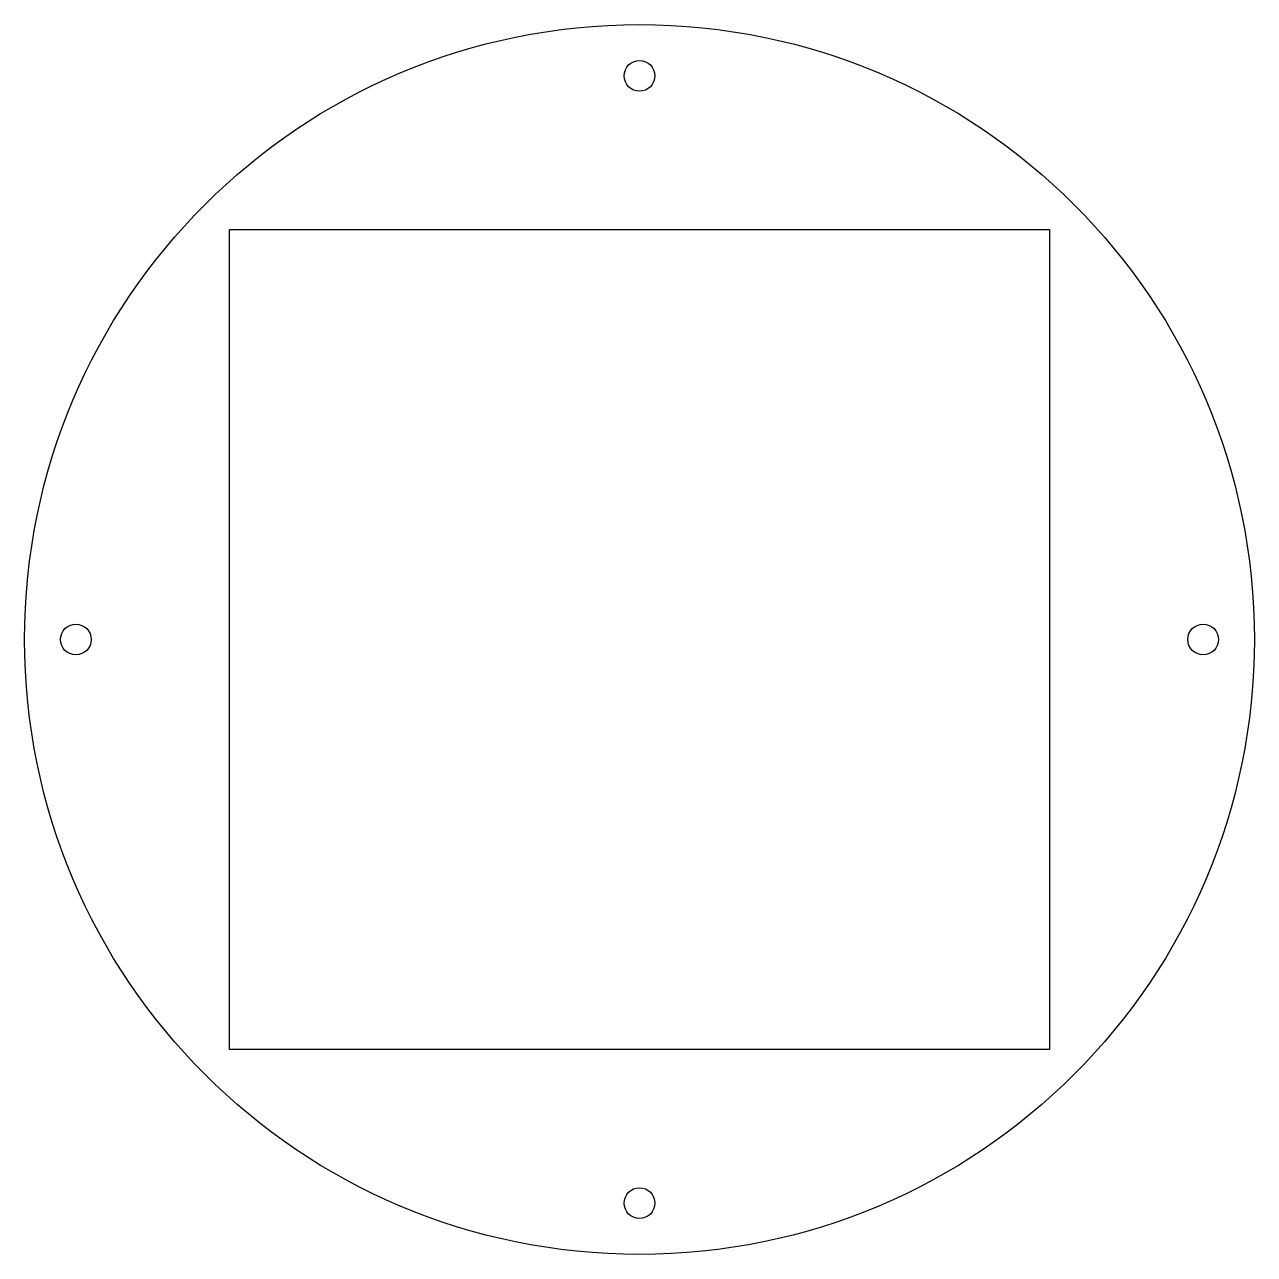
# Model space of a CAD drawing. Header units: millimetres. Extents: x -60 to 60, y -60 to 60.
import ezdxf

# ---------------------------------------------------------------- set-up
doc = ezdxf.new("R2010")
doc.units = ezdxf.units.MM
doc.layers.get('0').update_dxf_attribs({"linetype": 'CONTINUOUS'})

msp = doc.modelspace()

# ---------------------------------------------------------------- linework, layer by layer
msp.add_lwpolyline([(40, -40), (-40, -40), (-40, 40), (40, 40)], close=True)
for centre, radius in [((0, 0), 60), ((0, 55), 1.5), ((-55, 0), 1.5), ((55, 0), 1.5), ((0, -55), 1.5)]:
    msp.add_circle(centre, radius)

doc.saveas('drawing.dxf')
